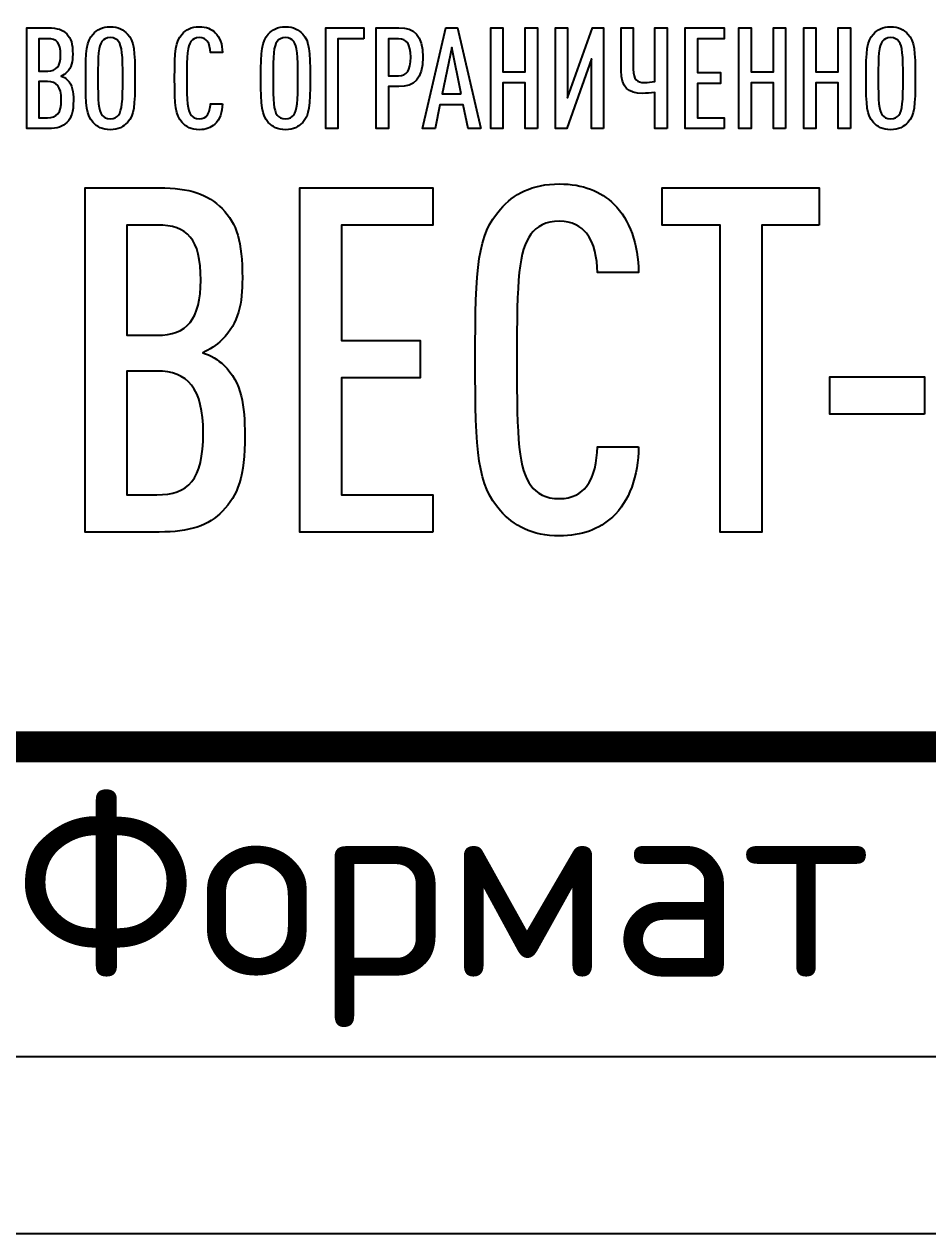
# Model space of a CAD drawing. Header units: millimetres. Extents: x 1601 to 15402, y -324 to 12625.
# Drawn here: x 11759.81 to 11774.39, y 318.24 to 337.75 of the extents above; entities that cross this region are included whole.
import ezdxf

# ---------------------------------------------------------------- set-up
doc = ezdxf.new("R2010")
doc.units = ezdxf.units.MM
doc.layers.add('Размерный', color=4, linetype='Continuous', lineweight=30)
doc.styles.add('-ISOCPEUR-', font='isocpeur.TTF')

# ---------------------------------------------------------------- blocks, each defined once
blk = doc.blocks.new('Лого')
at = {"color": 159}
for points, knots in [([(3.6114, 2.1207), (3.6114, 2.2208), (3.6083, 2.2533), (3.5849, 2.2792), (3.5849, 2.2792), (3.5707, 2.2949), (3.5514, 2.3056), (3.523, 2.3056), (3.523, 2.3056), (3.4945, 2.3056), (3.4752, 2.2949), (3.461, 2.2792), (3.461, 2.2792), (3.4376, 2.2533), (3.4346, 2.2208), (3.4346, 2.1207), (3.4346, 2.1207), (3.4346, 2.0206), (3.4376, 1.9881), (3.461, 1.9622), (3.461, 1.9622), (3.4752, 1.9465), (3.4945, 1.9358), (3.523, 1.9358), (3.523, 1.9358), (3.5514, 1.9358), (3.5707, 1.9465), (3.5849, 1.9622), (3.5849, 1.9622), (3.6083, 1.9881), (3.6114, 2.0206), (3.6114, 2.1207)], [0, 0, 0, 0, 0.111111, 0.111111, 0.111111, 0.111111, 0.222222, 0.222222, 0.222222, 0.222222, 0.333333, 0.333333, 0.333333, 0.333333, 0.444444, 0.444444, 0.444444, 0.444444, 0.555556, 0.555556, 0.555556, 0.555556, 0.666667, 0.666667, 0.666667, 0.666667, 0.777778, 0.777778, 0.777778, 0.777778, 1, 1, 1, 1]), ([(3.9258, 2.0293), (3.9258, 2.0293), (3.8826, 2.0293), (3.8826, 2.0293), (3.8826, 2.0293), (3.8821, 2.014), (3.879, 1.9983), (3.8709, 1.9876), (3.8709, 1.9876), (3.8653, 1.9805), (3.8562, 1.9749), (3.8425, 1.9749), (3.8425, 1.9749), (3.8282, 1.9749), (3.8186, 1.9805), (3.8125, 1.9886), (3.8125, 1.9886), (3.7998, 2.0059), (3.7978, 2.0349), (3.7978, 2.1207), (3.7978, 2.1207), (3.7978, 2.2065), (3.7998, 2.2355), (3.8125, 2.2528), (3.8125, 2.2528), (3.8186, 2.2609), (3.8282, 2.2665), (3.8425, 2.2665), (3.8425, 2.2665), (3.8562, 2.2665), (3.8653, 2.2609), (3.8709, 2.2538), (3.8709, 2.2538), (3.8795, 2.2431), (3.8821, 2.2279), (3.8826, 2.2126), (3.8826, 2.2126), (3.8826, 2.2126), (3.9258, 2.2126), (3.9258, 2.2126), (3.9258, 2.2126), (3.9252, 2.2421), (3.9166, 2.268), (3.8999, 2.2843), (3.8999, 2.2843), (3.8856, 2.298), (3.8679, 2.3056), (3.8425, 2.3056), (3.8425, 2.3056), (3.814, 2.3056), (3.7942, 2.2949), (3.7805, 2.2792), (3.7805, 2.2792), (3.7566, 2.2517), (3.7541, 2.2208), (3.7541, 2.1207), (3.7541, 2.1207), (3.7541, 2.0206), (3.7566, 1.9897), (3.7805, 1.9622), (3.7805, 1.9622), (3.7942, 1.9465), (3.814, 1.9358), (3.8425, 1.9358), (3.8425, 1.9358), (3.8663, 1.9358), (3.8841, 1.9429), (3.8983, 1.9556), (3.8983, 1.9556), (3.9161, 1.9719), (3.9252, 1.9988), (3.9258, 2.0293)], [0, 0, 0, 0, 0.052632, 0.052632, 0.052632, 0.052632, 0.105263, 0.105263, 0.105263, 0.105263, 0.157895, 0.157895, 0.157895, 0.157895, 0.210526, 0.210526, 0.210526, 0.210526, 0.263158, 0.263158, 0.263158, 0.263158, 0.315789, 0.315789, 0.315789, 0.315789, 0.368421, 0.368421, 0.368421, 0.368421, 0.421053, 0.421053, 0.421053, 0.421053, 0.473684, 0.473684, 0.473684, 0.473684, 0.526316, 0.526316, 0.526316, 0.526316, 0.578947, 0.578947, 0.578947, 0.578947, 0.631579, 0.631579, 0.631579, 0.631579, 0.684211, 0.684211, 0.684211, 0.684211, 0.736842, 0.736842, 0.736842, 0.736842, 0.789474, 0.789474, 0.789474, 0.789474, 0.842105, 0.842105, 0.842105, 0.842105, 0.894737, 0.894737, 0.894737, 0.894737, 1, 1, 1, 1]), ([(4.2407, 2.1207), (4.2407, 2.2208), (4.2376, 2.2533), (4.2143, 2.2792), (4.2143, 2.2792), (4.2, 2.2949), (4.1807, 2.3056), (4.1523, 2.3056), (4.1523, 2.3056), (4.1238, 2.3056), (4.1045, 2.2949), (4.0903, 2.2792), (4.0903, 2.2792), (4.067, 2.2533), (4.0639, 2.2208), (4.0639, 2.1207), (4.0639, 2.1207), (4.0639, 2.0206), (4.067, 1.9881), (4.0903, 1.9622), (4.0903, 1.9622), (4.1045, 1.9465), (4.1238, 1.9358), (4.1523, 1.9358), (4.1523, 1.9358), (4.1807, 1.9358), (4.2, 1.9465), (4.2143, 1.9622), (4.2143, 1.9622), (4.2376, 1.9881), (4.2407, 2.0206), (4.2407, 2.1207)], [0, 0, 0, 0, 0.111111, 0.111111, 0.111111, 0.111111, 0.222222, 0.222222, 0.222222, 0.222222, 0.333333, 0.333333, 0.333333, 0.333333, 0.444444, 0.444444, 0.444444, 0.444444, 0.555556, 0.555556, 0.555556, 0.555556, 0.666667, 0.666667, 0.666667, 0.666667, 0.777778, 0.777778, 0.777778, 0.777778, 1, 1, 1, 1]), ([(6.4141, 2.1207), (6.4141, 2.2208), (6.411, 2.2533), (6.3877, 2.2792), (6.3877, 2.2792), (6.3734, 2.2949), (6.3541, 2.3056), (6.3257, 2.3056), (6.3257, 2.3056), (6.2972, 2.3056), (6.2779, 2.2949), (6.2637, 2.2792), (6.2637, 2.2792), (6.2404, 2.2533), (6.2373, 2.2208), (6.2373, 2.1207), (6.2373, 2.1207), (6.2373, 2.0206), (6.2404, 1.9881), (6.2637, 1.9622), (6.2637, 1.9622), (6.2779, 1.9465), (6.2972, 1.9358), (6.3257, 1.9358), (6.3257, 1.9358), (6.3541, 1.9358), (6.3734, 1.9465), (6.3877, 1.9622), (6.3877, 1.9622), (6.411, 1.9881), (6.4141, 2.0206), (6.4141, 2.1207)], [0, 0, 0, 0, 0.111111, 0.111111, 0.111111, 0.111111, 0.222222, 0.222222, 0.222222, 0.222222, 0.333333, 0.333333, 0.333333, 0.333333, 0.444444, 0.444444, 0.444444, 0.444444, 0.555556, 0.555556, 0.555556, 0.555556, 0.666667, 0.666667, 0.666667, 0.666667, 0.777778, 0.777778, 0.777778, 0.777778, 1, 1, 1, 1]), ([(3.3904, 2.0415), (3.3904, 2.0725), (3.3874, 2.0968), (3.3686, 2.1151), (3.3686, 2.1151), (3.3625, 2.1207), (3.3543, 2.1258), (3.3462, 2.1283), (3.3462, 2.1283), (3.3533, 2.1314), (3.3604, 2.1359), (3.3665, 2.142), (3.3665, 2.142), (3.3843, 2.1593), (3.3879, 2.1806), (3.3879, 2.2065), (3.3879, 2.2065), (3.3879, 2.2457), (3.3823, 2.2634), (3.3665, 2.2797), (3.3665, 2.2797), (3.3518, 2.2949), (3.3325, 2.3015), (3.3005, 2.3015), (3.3005, 2.3015), (3.3005, 2.3015), (3.2228, 2.3015), (3.2228, 2.3015), (3.2228, 2.3015), (3.2228, 2.3015), (3.2228, 1.9399), (3.2228, 1.9399), (3.2228, 1.9399), (3.2228, 1.9399), (3.3005, 1.9399), (3.3005, 1.9399), (3.3005, 1.9399), (3.3325, 1.9399), (3.3523, 1.9465), (3.367, 1.9617), (3.367, 1.9617), (3.3833, 1.9785), (3.3904, 1.9978), (3.3904, 2.0415)], [0, 0, 0, 0, 0.083333, 0.083333, 0.083333, 0.083333, 0.166667, 0.166667, 0.166667, 0.166667, 0.25, 0.25, 0.25, 0.25, 0.333333, 0.333333, 0.333333, 0.333333, 0.416667, 0.416667, 0.416667, 0.416667, 0.5, 0.5, 0.5, 0.5, 0.583333, 0.583333, 0.583333, 0.583333, 0.666667, 0.666667, 0.666667, 0.666667, 0.75, 0.75, 0.75, 0.75, 0.833333, 0.833333, 0.833333, 0.833333, 1, 1, 1, 1]), ([(3.3442, 2.2045), (3.3442, 2.1634), (3.3295, 2.1466), (3.2985, 2.1466), (3.2985, 2.1466), (3.2985, 2.1466), (3.2665, 2.1466), (3.2665, 2.1466), (3.2665, 2.1466), (3.2665, 2.1466), (3.2665, 2.2624), (3.2665, 2.2624), (3.2665, 2.2624), (3.2665, 2.2624), (3.2985, 2.2624), (3.2985, 2.2624), (3.2985, 2.2624), (3.33, 2.2624), (3.3442, 2.2482), (3.3442, 2.2045)], [0, 0, 0, 0, 0.166667, 0.166667, 0.166667, 0.166667, 0.333333, 0.333333, 0.333333, 0.333333, 0.5, 0.5, 0.5, 0.5, 0.666667, 0.666667, 0.666667, 0.666667, 1, 1, 1, 1]), ([(3.5677, 2.1207), (3.5677, 2.0349), (3.5651, 2.0059), (3.5524, 1.9886), (3.5524, 1.9886), (3.5463, 1.9805), (3.5372, 1.9749), (3.523, 1.9749), (3.523, 1.9749), (3.5088, 1.9749), (3.4991, 1.9805), (3.493, 1.9886), (3.493, 1.9886), (3.4803, 2.0059), (3.4783, 2.0349), (3.4783, 2.1207), (3.4783, 2.1207), (3.4783, 2.2065), (3.4803, 2.2355), (3.493, 2.2528), (3.493, 2.2528), (3.4991, 2.2609), (3.5088, 2.2665), (3.523, 2.2665), (3.523, 2.2665), (3.5372, 2.2665), (3.5463, 2.2609), (3.5524, 2.2528), (3.5524, 2.2528), (3.5651, 2.2355), (3.5677, 2.2065), (3.5677, 2.1207)], [0, 0, 0, 0, 0.111111, 0.111111, 0.111111, 0.111111, 0.222222, 0.222222, 0.222222, 0.222222, 0.333333, 0.333333, 0.333333, 0.333333, 0.444444, 0.444444, 0.444444, 0.444444, 0.555556, 0.555556, 0.555556, 0.555556, 0.666667, 0.666667, 0.666667, 0.666667, 0.777778, 0.777778, 0.777778, 0.777778, 1, 1, 1, 1]), ([(4.197, 2.1207), (4.197, 2.0349), (4.1944, 2.0059), (4.1817, 1.9886), (4.1817, 1.9886), (4.1756, 1.9805), (4.1665, 1.9749), (4.1523, 1.9749), (4.1523, 1.9749), (4.1381, 1.9749), (4.1284, 1.9805), (4.1223, 1.9886), (4.1223, 1.9886), (4.1096, 2.0059), (4.1076, 2.0349), (4.1076, 2.1207), (4.1076, 2.1207), (4.1076, 2.2065), (4.1096, 2.2355), (4.1223, 2.2528), (4.1223, 2.2528), (4.1284, 2.2609), (4.1381, 2.2665), (4.1523, 2.2665), (4.1523, 2.2665), (4.1665, 2.2665), (4.1756, 2.2609), (4.1817, 2.2528), (4.1817, 2.2528), (4.1944, 2.2355), (4.197, 2.2065), (4.197, 2.1207)], [0, 0, 0, 0, 0.111111, 0.111111, 0.111111, 0.111111, 0.222222, 0.222222, 0.222222, 0.222222, 0.333333, 0.333333, 0.333333, 0.333333, 0.444444, 0.444444, 0.444444, 0.444444, 0.555556, 0.555556, 0.555556, 0.555556, 0.666667, 0.666667, 0.666667, 0.666667, 0.777778, 0.777778, 0.777778, 0.777778, 1, 1, 1, 1]), ([(4.4337, 2.2624), (4.4337, 2.2624), (4.4337, 2.3015), (4.4337, 2.3015), (4.4337, 2.3015), (4.4337, 2.3015), (4.297, 2.3015), (4.297, 2.3015), (4.297, 2.3015), (4.297, 2.3015), (4.297, 1.9399), (4.297, 1.9399), (4.297, 1.9399), (4.297, 1.9399), (4.3407, 1.9399), (4.3407, 1.9399), (4.3407, 1.9399), (4.3407, 1.9399), (4.3407, 2.2624), (4.3407, 2.2624), (4.3407, 2.2624), (4.3407, 2.2624), (4.4337, 2.2624), (4.4337, 2.2624)], [0, 0, 0, 0, 0.142857, 0.142857, 0.142857, 0.142857, 0.285714, 0.285714, 0.285714, 0.285714, 0.428571, 0.428571, 0.428571, 0.428571, 0.571429, 0.571429, 0.571429, 0.571429, 0.714286, 0.714286, 0.714286, 0.714286, 1, 1, 1, 1]), ([(4.6455, 2.1959), (4.6455, 2.2761), (4.6145, 2.3015), (4.5596, 2.3015), (4.5596, 2.3015), (4.5596, 2.3015), (4.4784, 2.3015), (4.4784, 2.3015), (4.4784, 2.3015), (4.4784, 2.3015), (4.4784, 1.9399), (4.4784, 1.9399), (4.4784, 1.9399), (4.4784, 1.9399), (4.522, 1.9399), (4.522, 1.9399), (4.522, 1.9399), (4.522, 1.9399), (4.522, 2.0907), (4.522, 2.0907), (4.522, 2.0907), (4.522, 2.0907), (4.5596, 2.0907), (4.5596, 2.0907), (4.5596, 2.0907), (4.6135, 2.0907), (4.6455, 2.1166), (4.6455, 2.1959)], [0, 0, 0, 0, 0.125, 0.125, 0.125, 0.125, 0.25, 0.25, 0.25, 0.25, 0.375, 0.375, 0.375, 0.375, 0.5, 0.5, 0.5, 0.5, 0.625, 0.625, 0.625, 0.625, 0.75, 0.75, 0.75, 0.75, 1, 1, 1, 1]), ([(4.6018, 2.1959), (4.6018, 2.1476), (4.5876, 2.1298), (4.5581, 2.1298), (4.5581, 2.1298), (4.5581, 2.1298), (4.522, 2.1298), (4.522, 2.1298), (4.522, 2.1298), (4.522, 2.1298), (4.522, 2.2624), (4.522, 2.2624), (4.522, 2.2624), (4.522, 2.2624), (4.5581, 2.2624), (4.5581, 2.2624), (4.5581, 2.2624), (4.5876, 2.2624), (4.6018, 2.2446), (4.6018, 2.1959)], [0, 0, 0, 0, 0.166667, 0.166667, 0.166667, 0.166667, 0.333333, 0.333333, 0.333333, 0.333333, 0.5, 0.5, 0.5, 0.5, 0.666667, 0.666667, 0.666667, 0.666667, 1, 1, 1, 1]), ([(4.8542, 1.9399), (4.8542, 1.9399), (4.7704, 2.3015), (4.7704, 2.3015), (4.7704, 2.3015), (4.7704, 2.3015), (4.7283, 2.3015), (4.7283, 2.3015), (4.7283, 2.3015), (4.7283, 2.3015), (4.6439, 1.9399), (4.6439, 1.9399), (4.6439, 1.9399), (4.6439, 1.9399), (4.6897, 1.9399), (4.6897, 1.9399), (4.6897, 1.9399), (4.6897, 1.9399), (4.7069, 2.0252), (4.7069, 2.0252), (4.7069, 2.0252), (4.7069, 2.0252), (4.7907, 2.0252), (4.7907, 2.0252), (4.7907, 2.0252), (4.7907, 2.0252), (4.808, 1.9399), (4.808, 1.9399), (4.808, 1.9399), (4.808, 1.9399), (4.8542, 1.9399), (4.8542, 1.9399)], [0, 0, 0, 0, 0.111111, 0.111111, 0.111111, 0.111111, 0.222222, 0.222222, 0.222222, 0.222222, 0.333333, 0.333333, 0.333333, 0.333333, 0.444444, 0.444444, 0.444444, 0.444444, 0.555556, 0.555556, 0.555556, 0.555556, 0.666667, 0.666667, 0.666667, 0.666667, 0.777778, 0.777778, 0.777778, 0.777778, 1, 1, 1, 1]), ([(5.0569, 1.9399), (5.0569, 1.9399), (5.0569, 2.3015), (5.0569, 2.3015), (5.0569, 2.3015), (5.0569, 2.3015), (5.0132, 2.3015), (5.0132, 2.3015), (5.0132, 2.3015), (5.0132, 2.3015), (5.0132, 2.1436), (5.0132, 2.1436), (5.0132, 2.1436), (5.0132, 2.1436), (4.933, 2.1436), (4.933, 2.1436), (4.933, 2.1436), (4.933, 2.1436), (4.933, 2.3015), (4.933, 2.3015), (4.933, 2.3015), (4.933, 2.3015), (4.8893, 2.3015), (4.8893, 2.3015), (4.8893, 2.3015), (4.8893, 2.3015), (4.8893, 1.9399), (4.8893, 1.9399), (4.8893, 1.9399), (4.8893, 1.9399), (4.933, 1.9399), (4.933, 1.9399), (4.933, 1.9399), (4.933, 1.9399), (4.933, 2.1039), (4.933, 2.1039), (4.933, 2.1039), (4.933, 2.1039), (5.0132, 2.1039), (5.0132, 2.1039), (5.0132, 2.1039), (5.0132, 2.1039), (5.0132, 1.9399), (5.0132, 1.9399), (5.0132, 1.9399), (5.0132, 1.9399), (5.0569, 1.9399), (5.0569, 1.9399)], [0, 0, 0, 0, 0.076923, 0.076923, 0.076923, 0.076923, 0.153846, 0.153846, 0.153846, 0.153846, 0.230769, 0.230769, 0.230769, 0.230769, 0.307692, 0.307692, 0.307692, 0.307692, 0.384615, 0.384615, 0.384615, 0.384615, 0.461538, 0.461538, 0.461538, 0.461538, 0.538462, 0.538462, 0.538462, 0.538462, 0.615385, 0.615385, 0.615385, 0.615385, 0.692308, 0.692308, 0.692308, 0.692308, 0.769231, 0.769231, 0.769231, 0.769231, 0.846154, 0.846154, 0.846154, 0.846154, 1, 1, 1, 1]), ([(5.2946, 1.9399), (5.2946, 1.9399), (5.2946, 2.3015), (5.2946, 2.3015), (5.2946, 2.3015), (5.2946, 2.3015), (5.2545, 2.3015), (5.2545, 2.3015), (5.2545, 2.3015), (5.2545, 2.3015), (5.1656, 2.0501), (5.1656, 2.0501), (5.1656, 2.0501), (5.1656, 2.0501), (5.1656, 2.3015), (5.1656, 2.3015), (5.1656, 2.3015), (5.1656, 2.3015), (5.1219, 2.3015), (5.1219, 2.3015), (5.1219, 2.3015), (5.1219, 2.3015), (5.1219, 1.9399), (5.1219, 1.9399), (5.1219, 1.9399), (5.1219, 1.9399), (5.1625, 1.9399), (5.1625, 1.9399), (5.1625, 1.9399), (5.1625, 1.9399), (5.2509, 2.1908), (5.2509, 2.1908), (5.2509, 2.1908), (5.2509, 2.1908), (5.2509, 1.9399), (5.2509, 1.9399), (5.2509, 1.9399), (5.2509, 1.9399), (5.2946, 1.9399), (5.2946, 1.9399)], [0, 0, 0, 0, 0.090909, 0.090909, 0.090909, 0.090909, 0.181818, 0.181818, 0.181818, 0.181818, 0.272727, 0.272727, 0.272727, 0.272727, 0.363636, 0.363636, 0.363636, 0.363636, 0.454545, 0.454545, 0.454545, 0.454545, 0.545455, 0.545455, 0.545455, 0.545455, 0.636364, 0.636364, 0.636364, 0.636364, 0.727273, 0.727273, 0.727273, 0.727273, 0.818182, 0.818182, 0.818182, 0.818182, 1, 1, 1, 1]), ([(5.5227, 1.9399), (5.5227, 1.9399), (5.5227, 2.3015), (5.5227, 2.3015), (5.5227, 2.3015), (5.5227, 2.3015), (5.479, 2.3015), (5.479, 2.3015), (5.479, 2.3015), (5.479, 2.3015), (5.479, 2.1085), (5.479, 2.1085), (5.479, 2.1085), (5.4658, 2.1065), (5.4546, 2.1055), (5.4404, 2.1055), (5.4404, 2.1055), (5.4165, 2.1055), (5.4013, 2.1141), (5.4013, 2.1532), (5.4013, 2.1532), (5.4013, 2.1532), (5.4013, 2.3015), (5.4013, 2.3015), (5.4013, 2.3015), (5.4013, 2.3015), (5.3576, 2.3015), (5.3576, 2.3015), (5.3576, 2.3015), (5.3576, 2.3015), (5.3576, 2.1486), (5.3576, 2.1486), (5.3576, 2.1486), (5.3576, 2.0867), (5.384, 2.0664), (5.4338, 2.0664), (5.4338, 2.0664), (5.4485, 2.0664), (5.4627, 2.0674), (5.479, 2.0699), (5.479, 2.0699), (5.479, 2.0699), (5.479, 1.9399), (5.479, 1.9399), (5.479, 1.9399), (5.479, 1.9399), (5.5227, 1.9399), (5.5227, 1.9399)], [0, 0, 0, 0, 0.076923, 0.076923, 0.076923, 0.076923, 0.153846, 0.153846, 0.153846, 0.153846, 0.230769, 0.230769, 0.230769, 0.230769, 0.307692, 0.307692, 0.307692, 0.307692, 0.384615, 0.384615, 0.384615, 0.384615, 0.461538, 0.461538, 0.461538, 0.461538, 0.538462, 0.538462, 0.538462, 0.538462, 0.615385, 0.615385, 0.615385, 0.615385, 0.692308, 0.692308, 0.692308, 0.692308, 0.769231, 0.769231, 0.769231, 0.769231, 0.846154, 0.846154, 0.846154, 0.846154, 1, 1, 1, 1]), ([(5.7273, 1.9399), (5.7273, 1.9399), (5.7273, 1.979), (5.7273, 1.979), (5.7273, 1.979), (5.7273, 1.979), (5.6314, 1.979), (5.6314, 1.979), (5.6314, 1.979), (5.6314, 1.979), (5.6314, 2.1019), (5.6314, 2.1019), (5.6314, 2.1019), (5.6314, 2.1019), (5.7141, 2.1019), (5.7141, 2.1019), (5.7141, 2.1019), (5.7141, 2.1019), (5.7141, 2.141), (5.7141, 2.141), (5.7141, 2.141), (5.7141, 2.141), (5.6314, 2.141), (5.6314, 2.141), (5.6314, 2.141), (5.6314, 2.141), (5.6314, 2.2624), (5.6314, 2.2624), (5.6314, 2.2624), (5.6314, 2.2624), (5.7273, 2.2624), (5.7273, 2.2624), (5.7273, 2.2624), (5.7273, 2.2624), (5.7273, 2.3015), (5.7273, 2.3015), (5.7273, 2.3015), (5.7273, 2.3015), (5.5877, 2.3015), (5.5877, 2.3015), (5.5877, 2.3015), (5.5877, 2.3015), (5.5877, 1.9399), (5.5877, 1.9399), (5.5877, 1.9399), (5.5877, 1.9399), (5.7273, 1.9399), (5.7273, 1.9399)], [0, 0, 0, 0, 0.076923, 0.076923, 0.076923, 0.076923, 0.153846, 0.153846, 0.153846, 0.153846, 0.230769, 0.230769, 0.230769, 0.230769, 0.307692, 0.307692, 0.307692, 0.307692, 0.384615, 0.384615, 0.384615, 0.384615, 0.461538, 0.461538, 0.461538, 0.461538, 0.538462, 0.538462, 0.538462, 0.538462, 0.615385, 0.615385, 0.615385, 0.615385, 0.692308, 0.692308, 0.692308, 0.692308, 0.769231, 0.769231, 0.769231, 0.769231, 0.846154, 0.846154, 0.846154, 0.846154, 1, 1, 1, 1]), ([(5.9483, 1.9399), (5.9483, 1.9399), (5.9483, 2.3015), (5.9483, 2.3015), (5.9483, 2.3015), (5.9483, 2.3015), (5.9046, 2.3015), (5.9046, 2.3015), (5.9046, 2.3015), (5.9046, 2.3015), (5.9046, 2.1436), (5.9046, 2.1436), (5.9046, 2.1436), (5.9046, 2.1436), (5.8244, 2.1436), (5.8244, 2.1436), (5.8244, 2.1436), (5.8244, 2.1436), (5.8244, 2.3015), (5.8244, 2.3015), (5.8244, 2.3015), (5.8244, 2.3015), (5.7807, 2.3015), (5.7807, 2.3015), (5.7807, 2.3015), (5.7807, 2.3015), (5.7807, 1.9399), (5.7807, 1.9399), (5.7807, 1.9399), (5.7807, 1.9399), (5.8244, 1.9399), (5.8244, 1.9399), (5.8244, 1.9399), (5.8244, 1.9399), (5.8244, 2.1039), (5.8244, 2.1039), (5.8244, 2.1039), (5.8244, 2.1039), (5.9046, 2.1039), (5.9046, 2.1039), (5.9046, 2.1039), (5.9046, 2.1039), (5.9046, 1.9399), (5.9046, 1.9399), (5.9046, 1.9399), (5.9046, 1.9399), (5.9483, 1.9399), (5.9483, 1.9399)], [0, 0, 0, 0, 0.076923, 0.076923, 0.076923, 0.076923, 0.153846, 0.153846, 0.153846, 0.153846, 0.230769, 0.230769, 0.230769, 0.230769, 0.307692, 0.307692, 0.307692, 0.307692, 0.384615, 0.384615, 0.384615, 0.384615, 0.461538, 0.461538, 0.461538, 0.461538, 0.538462, 0.538462, 0.538462, 0.538462, 0.615385, 0.615385, 0.615385, 0.615385, 0.692308, 0.692308, 0.692308, 0.692308, 0.769231, 0.769231, 0.769231, 0.769231, 0.846154, 0.846154, 0.846154, 0.846154, 1, 1, 1, 1]), ([(6.1809, 1.9399), (6.1809, 1.9399), (6.1809, 2.3015), (6.1809, 2.3015), (6.1809, 2.3015), (6.1809, 2.3015), (6.1372, 2.3015), (6.1372, 2.3015), (6.1372, 2.3015), (6.1372, 2.3015), (6.1372, 2.1436), (6.1372, 2.1436), (6.1372, 2.1436), (6.1372, 2.1436), (6.057, 2.1436), (6.057, 2.1436), (6.057, 2.1436), (6.057, 2.1436), (6.057, 2.3015), (6.057, 2.3015), (6.057, 2.3015), (6.057, 2.3015), (6.0133, 2.3015), (6.0133, 2.3015), (6.0133, 2.3015), (6.0133, 2.3015), (6.0133, 1.9399), (6.0133, 1.9399), (6.0133, 1.9399), (6.0133, 1.9399), (6.057, 1.9399), (6.057, 1.9399), (6.057, 1.9399), (6.057, 1.9399), (6.057, 2.1039), (6.057, 2.1039), (6.057, 2.1039), (6.057, 2.1039), (6.1372, 2.1039), (6.1372, 2.1039), (6.1372, 2.1039), (6.1372, 2.1039), (6.1372, 1.9399), (6.1372, 1.9399), (6.1372, 1.9399), (6.1372, 1.9399), (6.1809, 1.9399), (6.1809, 1.9399)], [0, 0, 0, 0, 0.076923, 0.076923, 0.076923, 0.076923, 0.153846, 0.153846, 0.153846, 0.153846, 0.230769, 0.230769, 0.230769, 0.230769, 0.307692, 0.307692, 0.307692, 0.307692, 0.384615, 0.384615, 0.384615, 0.384615, 0.461538, 0.461538, 0.461538, 0.461538, 0.538462, 0.538462, 0.538462, 0.538462, 0.615385, 0.615385, 0.615385, 0.615385, 0.692308, 0.692308, 0.692308, 0.692308, 0.769231, 0.769231, 0.769231, 0.769231, 0.846154, 0.846154, 0.846154, 0.846154, 1, 1, 1, 1]), ([(6.3704, 2.1207), (6.3704, 2.0349), (6.3678, 2.0059), (6.3551, 1.9886), (6.3551, 1.9886), (6.349, 1.9805), (6.3399, 1.9749), (6.3257, 1.9749), (6.3257, 1.9749), (6.3115, 1.9749), (6.3018, 1.9805), (6.2957, 1.9886), (6.2957, 1.9886), (6.283, 2.0059), (6.281, 2.0349), (6.281, 2.1207), (6.281, 2.1207), (6.281, 2.2065), (6.283, 2.2355), (6.2957, 2.2528), (6.2957, 2.2528), (6.3018, 2.2609), (6.3115, 2.2665), (6.3257, 2.2665), (6.3257, 2.2665), (6.3399, 2.2665), (6.349, 2.2609), (6.3551, 2.2528), (6.3551, 2.2528), (6.3678, 2.2355), (6.3704, 2.2065), (6.3704, 2.1207)], [0, 0, 0, 0, 0.111111, 0.111111, 0.111111, 0.111111, 0.222222, 0.222222, 0.222222, 0.222222, 0.333333, 0.333333, 0.333333, 0.333333, 0.444444, 0.444444, 0.444444, 0.444444, 0.555556, 0.555556, 0.555556, 0.555556, 0.666667, 0.666667, 0.666667, 0.666667, 0.777778, 0.777778, 0.777778, 0.777778, 1, 1, 1, 1]), ([(4.7826, 2.0643), (4.7826, 2.0643), (4.7151, 2.0643), (4.7151, 2.0643), (4.7151, 2.0643), (4.7151, 2.0643), (4.7491, 2.2309), (4.7491, 2.2309), (4.7491, 2.2309), (4.7491, 2.2309), (4.7826, 2.0643), (4.7826, 2.0643)], [0, 0, 0, 0, 0.25, 0.25, 0.25, 0.25, 0.5, 0.5, 0.5, 0.5, 1, 1, 1, 1]), ([(3.3467, 2.044), (3.3467, 1.9942), (3.331, 1.979), (3.298, 1.979), (3.298, 1.979), (3.298, 1.979), (3.2665, 1.979), (3.2665, 1.979), (3.2665, 1.979), (3.2665, 1.979), (3.2665, 2.109), (3.2665, 2.109), (3.2665, 2.109), (3.2665, 2.109), (3.298, 2.109), (3.298, 2.109), (3.298, 2.109), (3.3305, 2.109), (3.3467, 2.0907), (3.3467, 2.044)], [0, 0, 0, 0, 0.166667, 0.166667, 0.166667, 0.166667, 0.333333, 0.333333, 0.333333, 0.333333, 0.5, 0.5, 0.5, 0.5, 0.666667, 0.666667, 0.666667, 0.666667, 1, 1, 1, 1]), ([(5.4204, 0.7969), (5.4204, 0.7969), (5.2728, 0.7969), (5.2728, 0.7969), (5.2728, 0.7969), (5.2711, 0.7448), (5.2607, 0.691), (5.2329, 0.6546), (5.2329, 0.6546), (5.2138, 0.6303), (5.1826, 0.6112), (5.1357, 0.6112), (5.1357, 0.6112), (5.0871, 0.6112), (5.0541, 0.6303), (5.0333, 0.658), (5.0333, 0.658), (4.9899, 0.7171), (4.983, 0.816), (4.983, 1.1093), (4.983, 1.1093), (4.983, 1.4026), (4.9899, 1.5015), (5.0333, 1.5606), (5.0333, 1.5606), (5.0541, 1.5883), (5.0871, 1.6074), (5.1357, 1.6074), (5.1357, 1.6074), (5.1826, 1.6074), (5.2138, 1.5883), (5.2329, 1.564), (5.2329, 1.564), (5.2624, 1.5276), (5.2711, 1.4755), (5.2728, 1.4234), (5.2728, 1.4234), (5.2728, 1.4234), (5.4204, 1.4234), (5.4204, 1.4234), (5.4204, 1.4234), (5.4186, 1.5241), (5.3891, 1.6126), (5.3318, 1.6682), (5.3318, 1.6682), (5.2832, 1.715), (5.2225, 1.7411), (5.1357, 1.7411), (5.1357, 1.7411), (5.0385, 1.7411), (4.9708, 1.7046), (4.924, 1.6508), (4.924, 1.6508), (4.8424, 1.5571), (4.8337, 1.4512), (4.8337, 1.1093), (4.8337, 1.1093), (4.8337, 0.7674), (4.8424, 0.6615), (4.924, 0.5678), (4.924, 0.5678), (4.9708, 0.514), (5.0385, 0.4775), (5.1357, 0.4775), (5.1357, 0.4775), (5.2173, 0.4775), (5.278, 0.5018), (5.3266, 0.5452), (5.3266, 0.5452), (5.3874, 0.6008), (5.4186, 0.6928), (5.4204, 0.7969)], [0, 0, 0, 0, 0.052632, 0.052632, 0.052632, 0.052632, 0.105263, 0.105263, 0.105263, 0.105263, 0.157895, 0.157895, 0.157895, 0.157895, 0.210526, 0.210526, 0.210526, 0.210526, 0.263158, 0.263158, 0.263158, 0.263158, 0.315789, 0.315789, 0.315789, 0.315789, 0.368421, 0.368421, 0.368421, 0.368421, 0.421053, 0.421053, 0.421053, 0.421053, 0.473684, 0.473684, 0.473684, 0.473684, 0.526316, 0.526316, 0.526316, 0.526316, 0.578947, 0.578947, 0.578947, 0.578947, 0.631579, 0.631579, 0.631579, 0.631579, 0.684211, 0.684211, 0.684211, 0.684211, 0.736842, 0.736842, 0.736842, 0.736842, 0.789474, 0.789474, 0.789474, 0.789474, 0.842105, 0.842105, 0.842105, 0.842105, 0.894737, 0.894737, 0.894737, 0.894737, 1, 1, 1, 1]), ([(4.0059, 0.8385), (4.0059, 0.9444), (3.9954, 1.0277), (3.9312, 1.0902), (3.9312, 1.0902), (3.9104, 1.1093), (3.8826, 1.1267), (3.8549, 1.1353), (3.8549, 1.1353), (3.8792, 1.1457), (3.9035, 1.1614), (3.9243, 1.1822), (3.9243, 1.1822), (3.985, 1.2412), (3.9972, 1.3141), (3.9972, 1.4026), (3.9972, 1.4026), (3.9972, 1.5363), (3.9781, 1.597), (3.9243, 1.6525), (3.9243, 1.6525), (3.8739, 1.7046), (3.808, 1.7272), (3.6987, 1.7272), (3.6987, 1.7272), (3.6987, 1.7272), (3.4331, 1.7272), (3.4331, 1.7272), (3.4331, 1.7272), (3.4331, 1.7272), (3.4331, 0.4914), (3.4331, 0.4914), (3.4331, 0.4914), (3.4331, 0.4914), (3.6987, 0.4914), (3.6987, 0.4914), (3.6987, 0.4914), (3.808, 0.4914), (3.8757, 0.514), (3.926, 0.5661), (3.926, 0.5661), (3.9816, 0.6233), (4.0059, 0.6893), (4.0059, 0.8385)], [0, 0, 0, 0, 0.083333, 0.083333, 0.083333, 0.083333, 0.166667, 0.166667, 0.166667, 0.166667, 0.25, 0.25, 0.25, 0.25, 0.333333, 0.333333, 0.333333, 0.333333, 0.416667, 0.416667, 0.416667, 0.416667, 0.5, 0.5, 0.5, 0.5, 0.583333, 0.583333, 0.583333, 0.583333, 0.666667, 0.666667, 0.666667, 0.666667, 0.75, 0.75, 0.75, 0.75, 0.833333, 0.833333, 0.833333, 0.833333, 1, 1, 1, 1]), ([(4.681, 0.4914), (4.681, 0.4914), (4.681, 0.6251), (4.681, 0.6251), (4.681, 0.6251), (4.681, 0.6251), (4.353, 0.6251), (4.353, 0.6251), (4.353, 0.6251), (4.353, 0.6251), (4.353, 1.0451), (4.353, 1.0451), (4.353, 1.0451), (4.353, 1.0451), (4.6359, 1.0451), (4.6359, 1.0451), (4.6359, 1.0451), (4.6359, 1.0451), (4.6359, 1.1787), (4.6359, 1.1787), (4.6359, 1.1787), (4.6359, 1.1787), (4.353, 1.1787), (4.353, 1.1787), (4.353, 1.1787), (4.353, 1.1787), (4.353, 1.5935), (4.353, 1.5935), (4.353, 1.5935), (4.353, 1.5935), (4.681, 1.5935), (4.681, 1.5935), (4.681, 1.5935), (4.681, 1.5935), (4.681, 1.7272), (4.681, 1.7272), (4.681, 1.7272), (4.681, 1.7272), (4.2037, 1.7272), (4.2037, 1.7272), (4.2037, 1.7272), (4.2037, 1.7272), (4.2037, 0.4914), (4.2037, 0.4914), (4.2037, 0.4914), (4.2037, 0.4914), (4.681, 0.4914), (4.681, 0.4914)], [0, 0, 0, 0, 0.076923, 0.076923, 0.076923, 0.076923, 0.153846, 0.153846, 0.153846, 0.153846, 0.230769, 0.230769, 0.230769, 0.230769, 0.307692, 0.307692, 0.307692, 0.307692, 0.384615, 0.384615, 0.384615, 0.384615, 0.461538, 0.461538, 0.461538, 0.461538, 0.538462, 0.538462, 0.538462, 0.538462, 0.615385, 0.615385, 0.615385, 0.615385, 0.692308, 0.692308, 0.692308, 0.692308, 0.769231, 0.769231, 0.769231, 0.769231, 0.846154, 0.846154, 0.846154, 0.846154, 1, 1, 1, 1]), ([(6.0695, 1.5935), (6.0695, 1.5935), (6.0695, 1.7272), (6.0695, 1.7272), (6.0695, 1.7272), (6.0695, 1.7272), (5.5054, 1.7272), (5.5054, 1.7272), (5.5054, 1.7272), (5.5054, 1.7272), (5.5054, 1.5935), (5.5054, 1.5935), (5.5054, 1.5935), (5.5054, 1.5935), (5.7137, 1.5935), (5.7137, 1.5935), (5.7137, 1.5935), (5.7137, 1.5935), (5.7137, 0.4914), (5.7137, 0.4914), (5.7137, 0.4914), (5.7137, 0.4914), (5.8629, 0.4914), (5.8629, 0.4914), (5.8629, 0.4914), (5.8629, 0.4914), (5.8629, 1.5935), (5.8629, 1.5935), (5.8629, 1.5935), (5.8629, 1.5935), (6.0695, 1.5935), (6.0695, 1.5935)], [0, 0, 0, 0, 0.111111, 0.111111, 0.111111, 0.111111, 0.222222, 0.222222, 0.222222, 0.222222, 0.333333, 0.333333, 0.333333, 0.333333, 0.444444, 0.444444, 0.444444, 0.444444, 0.555556, 0.555556, 0.555556, 0.555556, 0.666667, 0.666667, 0.666667, 0.666667, 0.777778, 0.777778, 0.777778, 0.777778, 1, 1, 1, 1]), ([(3.8479, 1.3957), (3.8479, 1.2551), (3.7976, 1.1978), (3.6917, 1.1978), (3.6917, 1.1978), (3.6917, 1.1978), (3.5824, 1.1978), (3.5824, 1.1978), (3.5824, 1.1978), (3.5824, 1.1978), (3.5824, 1.5935), (3.5824, 1.5935), (3.5824, 1.5935), (3.5824, 1.5935), (3.6917, 1.5935), (3.6917, 1.5935), (3.6917, 1.5935), (3.7993, 1.5935), (3.8479, 1.5449), (3.8479, 1.3957)], [0, 0, 0, 0, 0.166667, 0.166667, 0.166667, 0.166667, 0.333333, 0.333333, 0.333333, 0.333333, 0.5, 0.5, 0.5, 0.5, 0.666667, 0.666667, 0.666667, 0.666667, 1, 1, 1, 1]), ([(3.8566, 0.8472), (3.8566, 0.6771), (3.8028, 0.6251), (3.69, 0.6251), (3.69, 0.6251), (3.69, 0.6251), (3.5824, 0.6251), (3.5824, 0.6251), (3.5824, 0.6251), (3.5824, 0.6251), (3.5824, 1.0694), (3.5824, 1.0694), (3.5824, 1.0694), (3.5824, 1.0694), (3.69, 1.0694), (3.69, 1.0694), (3.69, 1.0694), (3.8011, 1.0694), (3.8566, 1.0069), (3.8566, 0.8472)], [0, 0, 0, 0, 0.166667, 0.166667, 0.166667, 0.166667, 0.333333, 0.333333, 0.333333, 0.333333, 0.5, 0.5, 0.5, 0.5, 0.666667, 0.666667, 0.666667, 0.666667, 1, 1, 1, 1]), ([(6.4478, 0.9149), (6.4478, 0.9149), (6.4478, 1.0486), (6.4478, 1.0486), (6.4478, 1.0486), (6.4478, 1.0486), (6.1077, 1.0486), (6.1077, 1.0486), (6.1077, 1.0486), (6.1077, 1.0486), (6.1077, 0.9149), (6.1077, 0.9149), (6.1077, 0.9149), (6.1077, 0.9149), (6.4478, 0.9149), (6.4478, 0.9149)], [0, 0, 0, 0, 0.2, 0.2, 0.2, 0.2, 0.4, 0.4, 0.4, 0.4, 0.6, 0.6, 0.6, 0.6, 1, 1, 1, 1])]:
    blk.add_open_spline(points, degree=3, knots=knots, dxfattribs=at)

msp = doc.modelspace()

# ---------------------------------------------------------------- linework, layer by layer
msp.add_line((15402.2532, 318.2356), (5591.2496, 318.2356))
msp.add_lwpolyline([(11202.9391, 741.0927), (11796.9391, 741.0927), (11796.9391, 321.0927), (11202.9391, 321.0927)], close=True)
at = {"const_width": 0.5}
msp.add_lwpolyline([(11222.9391, 736.0927), (11791.9391, 736.0927), (11791.9391, 326.0927), (11222.9391, 326.0927)], close=True, dxfattribs=at)

# ---------------------------------------------------------------- block references
at = {"xscale": 4.492609629394886, "yscale": 4.492609629394886, "zscale": 4.492609629394886}
msp.add_blockref('Лого', (11745.3728, 327.3479), dxfattribs=at)

# ---------------------------------------------------------------- texts
at = {"layer": 'Размерный', "color": 0, "style": '-ISOCPEUR-'}
msp.add_text('Формат А2', height=3, dxfattribs=at).set_placement((11759.6468, 322.3852))

doc.saveas('drawing.dxf')
